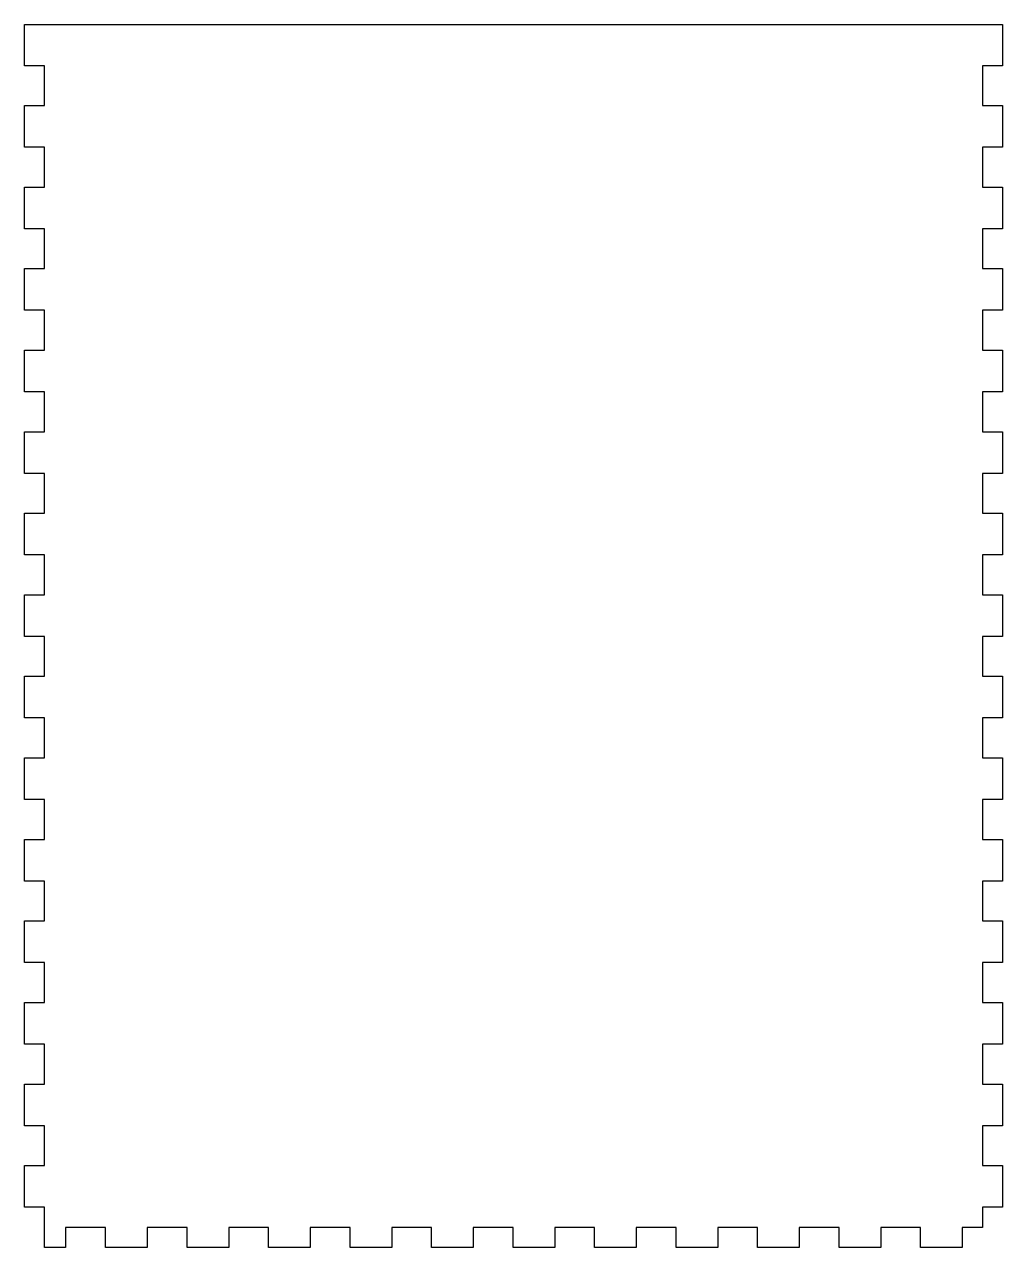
# Model space of a CAD drawing. Header units: millimetres. Extents: x 0 to 240, y 0 to 300.
import ezdxf

# ---------------------------------------------------------------- set-up
doc = ezdxf.new("R2010")
doc.units = ezdxf.units.MM

msp = doc.modelspace()

# ---------------------------------------------------------------- linework, layer by layer
at = {"color": 0}
msp.add_lwpolyline([(240, 300), (240, 289.89), (235.1, 289.89), (235.1, 280.11), (240, 280.11), (240, 269.89), (235.1, 269.89), (235.1, 260.11), (240, 260.11), (240, 249.89), (235.1, 249.89), (235.1, 240.11), (240, 240.11), (240, 229.89), (235.1, 229.89), (235.1, 220.11), (240, 220.11), (240, 209.89), (235.1, 209.89), (235.1, 200.11), (240, 200.11), (240, 189.89), (235.1, 189.89), (235.1, 180.11), (240, 180.11), (240, 169.89), (235.1, 169.89), (235.1, 160.11), (240, 160.11), (240, 149.89), (235.1, 149.89), (235.1, 140.11), (240, 140.11), (240, 129.89), (235.1, 129.89), (235.1, 120.11), (240, 120.11), (240, 109.89), (235.1, 109.89), (235.1, 100.11), (240, 100.11), (240, 89.89), (235.1, 89.89), (235.1, 80.11), (240, 80.11), (240, 69.89), (235.1, 69.89), (235.1, 60.11), (240, 60.11), (240, 49.89), (235.1, 49.89), (235.1, 40.11), (240, 40.11), (240, 29.89), (235.1, 29.89), (235.1, 20.11), (240, 20.11), (240, 9.89), (235.1, 9.89), (235.1, 4.9), (230.11, 4.9), (230.11, 0), (219.89, 0), (219.89, 4.9), (210.11, 4.9), (210.11, 0), (199.89, 0), (199.89, 4.9), (190.11, 4.9), (190.11, 0), (179.89, 0), (179.89, 4.9), (170.11, 4.9), (170.11, 0), (159.89, 0), (159.89, 4.9), (150.11, 4.9), (150.11, 0), (139.89, 0), (139.89, 4.9), (130.11, 4.9), (130.11, 0), (119.89, 0), (119.89, 4.9), (110.11, 4.9), (110.11, 0), (99.89, 0), (99.89, 4.9), (90.11, 4.9), (90.11, 0), (79.89, 0), (79.89, 4.9), (70.11, 4.9), (70.11, 0), (59.89, 0), (59.89, 4.9), (50.11, 4.9), (50.11, 0), (39.89, 0), (39.89, 4.9), (30.11, 4.9), (30.11, 0), (19.89, 0), (19.89, 4.9), (10.11, 4.9), (10.11, 0), (4.9, 0), (4.9, 9.89), (0, 9.89), (0, 20.11), (4.9, 20.11), (4.9, 29.89), (0, 29.89), (0, 40.11), (4.9, 40.11), (4.9, 49.89), (0, 49.89), (0, 60.11), (4.9, 60.11), (4.9, 69.89), (0, 69.89), (0, 80.11), (4.9, 80.11), (4.9, 89.89), (0, 89.89), (0, 100.11), (4.9, 100.11), (4.9, 109.89), (0, 109.89), (0, 120.11), (4.9, 120.11), (4.9, 129.89), (0, 129.89), (0, 140.11), (4.9, 140.11), (4.9, 149.89), (0, 149.89), (0, 160.11), (4.9, 160.11), (4.9, 169.89), (0, 169.89), (0, 180.11), (4.9, 180.11), (4.9, 189.89), (0, 189.89), (0, 200.11), (4.9, 200.11), (4.9, 209.89), (0, 209.89), (0, 220.11), (4.9, 220.11), (4.9, 229.89), (0, 229.89), (0, 240.11), (4.9, 240.11), (4.9, 249.89), (0, 249.89), (0, 260.11), (4.9, 260.11), (4.9, 269.89), (0, 269.89), (0, 280.11), (4.9, 280.11), (4.9, 289.89), (0, 289.89), (0, 300), (240, 300)], dxfattribs=at)

doc.saveas('drawing.dxf')
